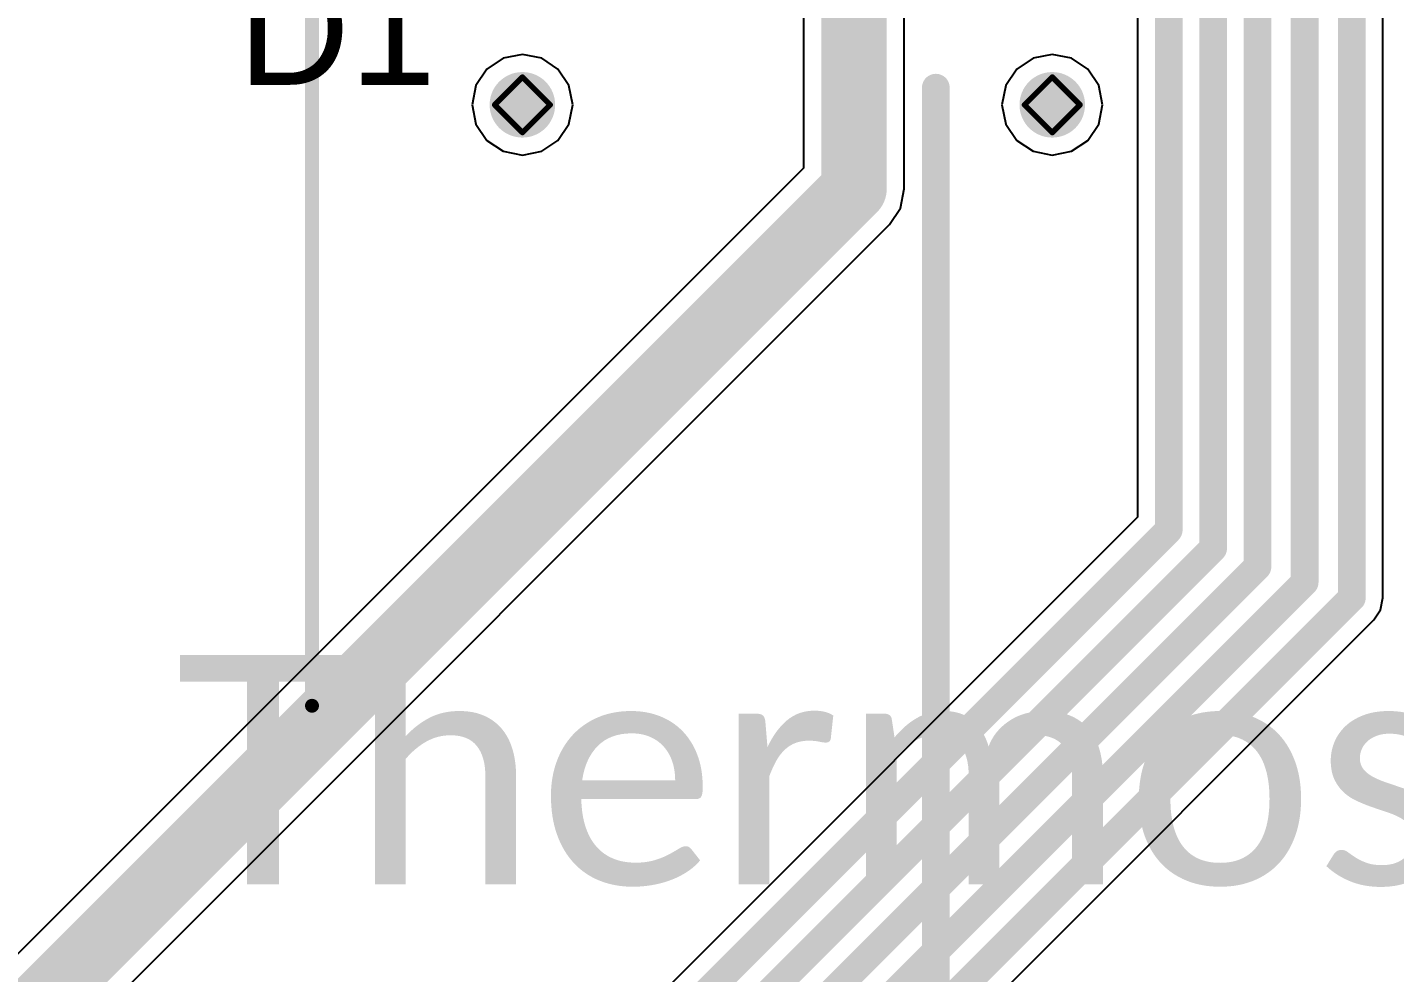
# Model space of a CAD drawing. Header units: millimetres. Extents: x -16 to 330, y -45 to 150.
# Drawn here: x 7.2 to 19.72, y 30.02 to 38.68 of the extents above; entities that cross this region are included whole.
import ezdxf

# ---------------------------------------------------------------- set-up
doc = ezdxf.new("R2010")
doc.units = ezdxf.units.MM
for name, color, linetype in [('BottomLayer', 5, 'Continuous'), ('BottomSolder', 6, 'Continuous'), ('DrillDrawing', 1, 'Continuous'), ('Mechanical1', 6, 'Continuous'), ('Mechanical13', 56, 'Continuous'), ('MidLayer1', 16, 'Continuous'), ('MidLayer2', 76, 'Continuous'), ('TopLayer', 1, 'Continuous'), ('TopOverlay', 2, 'Continuous'), ('TopSolder', 216, 'Continuous'), ('ViaHoleLayer', 16, 'Continuous')]:
    doc.layers.add(name, color=color, linetype=linetype)
doc.styles.add('Arial', font='arial.ttf', dxfattribs={"height": 0.2})
doc.styles.add('Calibri', font='calibriz.ttf', dxfattribs={"height": 0.2})

msp = doc.modelspace()

# ---------------------------------------------------------------- hatches: boundary and pattern name
at = {"layer": 'BottomLayer'}
h = msp.add_hatch(color=5, dxfattribs=at)
edge = h.paths.add_edge_path()
edge.add_arc((11.733, 37.968), 0.3, 0, 360)
h = msp.add_hatch(color=5, dxfattribs=at)
edge = h.paths.add_edge_path()
edge.add_arc((16.586, 37.968), 0.3, 0, 360)
at = {"layer": 'BottomSolder'}
h = msp.add_hatch(color=6, dxfattribs=at)
edge = h.paths.add_edge_path()
edge.add_arc((11.733, 37.968), 0.15, 0, 360)
h = msp.add_hatch(color=6, dxfattribs=at)
edge = h.paths.add_edge_path()
edge.add_arc((16.586, 37.968), 0.15, 0, 360)
at = {"layer": 'MidLayer1'}
h = msp.add_hatch(color=16, dxfattribs=at)
edge = h.paths.add_edge_path()
edge.add_arc((11.733, 37.968), 0.3, 0, 360)
h = msp.add_hatch(color=16, dxfattribs=at)
edge = h.paths.add_edge_path()
edge.add_arc((16.586, 37.968), 0.3, 0, 360)
at = {"layer": 'MidLayer2'}
h = msp.add_hatch(color=76, dxfattribs=at)
edge = h.paths.add_edge_path()
edge.add_arc((11.733, 37.968), 0.3, 0, 360)
h = msp.add_hatch(color=76, dxfattribs=at)
edge = h.paths.add_edge_path()
edge.add_arc((16.586, 37.968), 0.3, 0, 360)
at = {"layer": 'TopLayer'}
h = msp.add_hatch(color=1, dxfattribs=at)
edge = h.paths.add_edge_path()
edge.add_arc((11.733, 37.968), 0.3, 0, 360)
h = msp.add_hatch(color=1, dxfattribs=at)
edge = h.paths.add_edge_path()
edge.add_arc((16.586, 37.968), 0.3, 0, 360)
at = {"layer": 'TopSolder'}
h = msp.add_hatch(color=216, dxfattribs=at)
edge = h.paths.add_edge_path()
edge.add_arc((11.733, 37.968), 0.15, 0, 360)
h = msp.add_hatch(color=216, dxfattribs=at)
edge = h.paths.add_edge_path()
edge.add_arc((16.586, 37.968), 0.15, 0, 360)
at = {"layer": 'ViaHoleLayer'}
h = msp.add_hatch(color=16, dxfattribs=at)
edge = h.paths.add_edge_path()
edge.add_arc((11.733, 37.968), 0.15, 0, 360)
h = msp.add_hatch(color=16, dxfattribs=at)
edge = h.paths.add_edge_path()
edge.add_arc((16.586, 37.968), 0.15, 0, 360)

# ---------------------------------------------------------------- linework, layer by layer
at = {"layer": 'DrillDrawing', "const_width": 0.0508}
for points in [[(11.479, 37.968), (11.733, 38.222)], [(11.733, 38.222), (11.987, 37.968)], [(16.332, 37.968), (16.586, 38.222)], [(16.586, 38.222), (16.84, 37.968)], [(11.479, 37.968), (11.733, 37.714)], [(11.733, 37.714), (11.987, 37.968)], [(16.332, 37.968), (16.586, 37.714)], [(16.586, 37.714), (16.84, 37.968)]]:
    msp.add_lwpolyline(points, dxfattribs=at)
at = {"layer": 'DrillDrawing', "const_width": 0.0254}
for points in [[(11.721, 38.222, 1), (11.746, 38.222, 1)], [(11.721, 38.222, 1), (11.746, 38.222, 1)], [(16.573, 38.222, 1), (16.599, 38.222, 1)], [(16.573, 38.222, 1), (16.599, 38.222, 1)], [(11.467, 37.968, 1), (11.492, 37.968, 1)], [(11.467, 37.968, 1), (11.492, 37.968, 1)], [(11.975, 37.968, 1), (12, 37.968, 1)], [(11.975, 37.968, 1), (12, 37.968, 1)], [(16.319, 37.968, 1), (16.345, 37.968, 1)], [(16.319, 37.968, 1), (16.345, 37.968, 1)], [(16.827, 37.968, 1), (16.853, 37.968, 1)], [(16.827, 37.968, 1), (16.853, 37.968, 1)], [(11.721, 37.714, 1), (11.746, 37.714, 1)], [(11.721, 37.714, 1), (11.746, 37.714, 1)], [(16.573, 37.714, 1), (16.599, 37.714, 1)], [(16.573, 37.714, 1), (16.599, 37.714, 1)]]:
    msp.add_lwpolyline(points, format="xyb", close=True, dxfattribs=at)
at = {"layer": 'Mechanical1', "const_width": 0.254}
msp.add_lwpolyline([(15.519, -13.564), (15.519, 38.125)], dxfattribs=at)
msp.add_lwpolyline([(15.519, -13.564), (15.519, 38.125)], dxfattribs=at)
at = {"layer": 'Mechanical1', "const_width": 0.127}
msp.add_lwpolyline([(15.456, 38.125, 1), (15.583, 38.125, 1)], format="xyb", close=True, dxfattribs=at)
msp.add_lwpolyline([(15.456, 38.125, 1), (15.583, 38.125, 1)], format="xyb", close=True, dxfattribs=at)
at = {"layer": 'Mechanical13', "const_width": 0.127}
msp.add_lwpolyline([(9.806, 32.464), (9.806, 40.409)], dxfattribs=at)
msp.add_lwpolyline([(9.806, 32.464), (9.806, 40.409)], dxfattribs=at)
at = {"layer": 'Mechanical13', "const_width": 0.0635}
msp.add_lwpolyline([(9.774, 32.464, 1), (9.838, 32.464, 1)], format="xyb", close=True, dxfattribs=at)
msp.add_lwpolyline([(9.774, 32.464, 1), (9.838, 32.464, 1)], format="xyb", close=True, dxfattribs=at)
at = {"layer": 'MidLayer1'}
for p, q in [((11.557, 38.394), (11.407, 38.294)), ((11.733, 38.429), (11.557, 38.394)), ((11.91, 38.394), (11.733, 38.429)), ((12.059, 38.294), (11.91, 38.394)), ((16.41, 38.394), (16.26, 38.294)), ((16.586, 38.429), (16.41, 38.394)), ((16.763, 38.394), (16.586, 38.429)), ((16.912, 38.294), (16.763, 38.394)), ((11.407, 38.294), (11.307, 38.144)), ((12.159, 38.144), (12.059, 38.294)), ((16.26, 38.294), (16.16, 38.144)), ((17.012, 38.144), (16.912, 38.294)), ((11.307, 38.144), (11.272, 37.968)), ((12.195, 37.968), (12.159, 38.144)), ((16.16, 38.144), (16.125, 37.968)), ((17.047, 37.968), (17.012, 38.144)), ((11.272, 37.968), (11.307, 37.791)), ((12.159, 37.791), (12.195, 37.968)), ((16.125, 37.968), (16.16, 37.791)), ((17.012, 37.791), (17.047, 37.968)), ((11.307, 37.791), (11.407, 37.642)), ((12.059, 37.642), (12.159, 37.791)), ((16.16, 37.791), (16.26, 37.642)), ((16.912, 37.642), (17.012, 37.791)), ((11.407, 37.642), (11.557, 37.542)), ((11.91, 37.542), (12.059, 37.642)), ((16.26, 37.642), (16.41, 37.542)), ((16.763, 37.542), (16.912, 37.642)), ((11.557, 37.542), (11.733, 37.506)), ((11.733, 37.506), (11.91, 37.542)), ((16.41, 37.542), (16.586, 37.506)), ((16.586, 37.506), (16.763, 37.542))]:
    msp.add_line(p, q, dxfattribs=at)
at = {"layer": 'MidLayer2'}
for p, q in [((14.309, 54.23), (14.309, 37.389)), ((15.231, 37.198), (15.231, 53.846)), ((14.309, 37.389), (4.017, 27.098)), ((15.196, 37.022), (15.231, 37.198)), ((15.096, 36.872), (15.196, 37.022)), ((4.805, 26.581), (15.096, 36.872))]:
    msp.add_line(p, q, dxfattribs=at)
at = {"layer": 'MidLayer2', "const_width": 0.6}
for points in [[(14.77, 37.198), (14.77, 54.534)], [(4.343, 26.772), (14.77, 37.198)]]:
    msp.add_lwpolyline(points, dxfattribs=at)
at = {"layer": 'MidLayer2', "const_width": 0.3}
msp.add_lwpolyline([(14.62, 37.198, 1), (14.92, 37.198, 1)], format="xyb", close=True, dxfattribs=at)
msp.add_lwpolyline([(14.62, 37.198, 1), (14.92, 37.198, 1)], format="xyb", close=True, dxfattribs=at)
at = {"layer": 'TopLayer'}
for p, q in [((17.368, 43.713), (17.368, 34.192)), ((19.614, 33.452), (19.614, 42.884)), ((17.368, 34.192), (6.389, 23.214)), ((19.593, 33.343), (19.614, 33.452)), ((19.531, 33.25), (19.593, 33.343)), ((9.097, 22.816), (19.531, 33.25)), ((19.531, 33.25), (19.531, 33.25))]:
    msp.add_line(p, q, dxfattribs=at)
at = {"layer": 'TopLayer', "const_width": 0.254}
for points in [[(17.653, 34.074), (17.653, 43.713)], [(18.059, 33.906), (18.059, 43.545)], [(18.466, 33.738), (18.466, 43.332)], [(18.898, 33.595), (18.898, 43.189)], [(19.329, 33.452), (19.329, 43.002)], [(6.507, 22.929), (17.653, 34.074)], [(7.435, 23.282), (18.059, 33.906)], [(7.945, 23.217), (18.466, 33.738)], [(8.382, 23.079), (18.898, 33.595)], [(8.812, 22.934), (19.329, 33.452)]]:
    msp.add_lwpolyline(points, dxfattribs=at)
at = {"layer": 'TopLayer', "const_width": 0.127}
for points in [[(17.589, 34.074, 1), (17.716, 34.074, 1)], [(17.589, 34.074, 1), (17.716, 34.074, 1)], [(17.996, 33.906, 1), (18.123, 33.906, 1)], [(17.996, 33.906, 1), (18.123, 33.906, 1)], [(18.402, 33.738, 1), (18.529, 33.738, 1)], [(18.402, 33.738, 1), (18.529, 33.738, 1)], [(18.834, 33.595, 1), (18.961, 33.595, 1)], [(18.834, 33.595, 1), (18.961, 33.595, 1)], [(19.266, 33.452, 1), (19.393, 33.452, 1)], [(19.266, 33.452, 1), (19.393, 33.452, 1)]]:
    msp.add_lwpolyline(points, format="xyb", close=True, dxfattribs=at)

# ---------------------------------------------------------------- texts
at = {"layer": 'TopOverlay', "style": 'Arial'}
msp.add_text('D1', height=1.016, dxfattribs=at).set_placement((9.127, 38.151))
at = {"layer": 'TopOverlay', "style": 'Calibri'}
msp.add_text('Thermostat-v2.0', height=2.1, rotation=360, dxfattribs=at).set_placement((8.56, 30.829))

doc.saveas('drawing.dxf')
